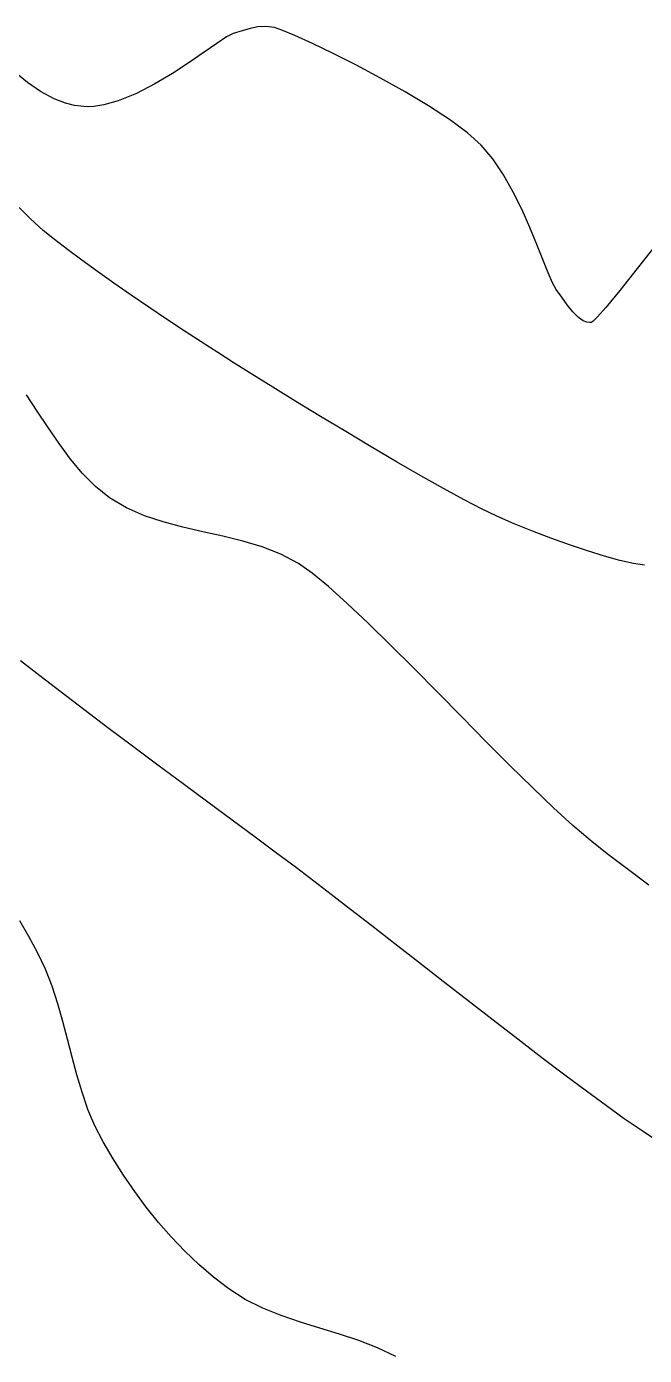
# Model space of a CAD drawing. Header units: feet. Extents: x 26064 to 27719, y 16802 to 28989.
# Drawn here: x 26507.6 to 26546.1, y 17621.1 to 17704 of the extents above; entities that cross this region are included whole.
import ezdxf

# ---------------------------------------------------------------- set-up
doc = ezdxf.new("R2010")
doc.units = ezdxf.units.FT
doc.header["$LTSCALE"] = 50
doc.header["$MEASUREMENT"] = 0
doc.linetypes.add('HIDDEN', pattern=[0.375, 0.25, -0.125])
doc.linetypes.add('HIDN25', pattern=[0.0938, 0.0625, -0.0313])
doc.layers.add('CONT-MJR', color=160, linetype='HIDDEN')
doc.layers.add('CONT-MNR', color=55, linetype='HIDN25')

msp = doc.modelspace()

# ---------------------------------------------------------------- linework, layer by layer
at = {"layer": 'CONT-MJR', "color": 7}
for p, q in [((26507.73866, 17647.20333, 630), (26507.16465, 17648.18384, 630)), ((26508.2824, 17646.20048, 630), (26507.73866, 17647.20333, 630)), ((26508.76789, 17645.16723, 630), (26508.2824, 17646.20048, 630)), ((26509.17971, 17644.10213, 630), (26508.76789, 17645.16723, 630)), ((26509.53478, 17643.01314, 630), (26509.17971, 17644.10213, 630)), ((26509.85001, 17641.90827, 630), (26509.53478, 17643.01314, 630)), ((26510.14233, 17640.7955, 630), (26509.85001, 17641.90827, 630)), ((26510.42865, 17639.68283, 630), (26510.14233, 17640.7955, 630)), ((26510.72589, 17638.57824, 630), (26510.42865, 17639.68283, 630)), ((26511.05097, 17637.48972, 630), (26510.72589, 17638.57824, 630)), ((26511.4208, 17636.42526, 630), (26511.05097, 17637.48972, 630)), ((26511.85231, 17635.39285, 630), (26511.4208, 17636.42526, 630)), ((26512.3624, 17634.40048, 630), (26511.85231, 17635.39285, 630)), ((26512.98804, 17633.34413, 630), (26512.3624, 17634.40048, 630)), ((26513.64488, 17632.31043, 630), (26512.98804, 17633.34413, 630)), ((26514.33443, 17631.30241, 630), (26513.64488, 17632.31043, 630)), ((26515.05817, 17630.32311, 630), (26514.33443, 17631.30241, 630)), ((26515.8176, 17629.37556, 630), (26515.05817, 17630.32311, 630)), ((26516.61422, 17628.46281, 630), (26515.8176, 17629.37556, 630)), ((26517.44951, 17627.58789, 630), (26516.61422, 17628.46281, 630)), ((26518.32498, 17626.75383, 630), (26517.44951, 17627.58789, 630)), ((26519.24211, 17625.96368, 630), (26518.32498, 17626.75383, 630)), ((26520.2024, 17625.22048, 630), (26519.24211, 17625.96368, 630)), ((26521.22635, 17624.56558, 630), (26520.2024, 17625.22048, 630)), ((26522.3223, 17624.02041, 630), (26521.22635, 17624.56558, 630)), ((26523.4735, 17623.55805, 630), (26522.3223, 17624.02041, 630)), ((26524.66321, 17623.15161, 630), (26523.4735, 17623.55805, 630)), ((26525.87468, 17622.77417, 630), (26524.66321, 17623.15161, 630)), ((26527.09117, 17622.39884, 630), (26525.87468, 17622.77417, 630)), ((26528.29593, 17621.99871, 630), (26527.09117, 17622.39884, 630)), ((26529.47222, 17621.54688, 630), (26528.29593, 17621.99871, 630)), ((26530.60329, 17621.01643, 630), (26529.47222, 17621.54688, 630))]:
    msp.add_line(p, q, dxfattribs=at)
at = {"layer": 'CONT-MNR', "color": 7, "extrusion": (0.187881, -0.982192, 0)}
msp.add_line((26522.01205, 17703.94495, 626), (26521.52934, 17703.85262, 626), dxfattribs=at)
at = {"layer": 'CONT-MNR', "color": 7}
for p, q in [((26522.50959, 17703.96972, 626), (26522.01205, 17703.94495, 626)), ((26520.47527, 17703.5386, 626), (26520.06497, 17703.33055, 626)), ((26521.02818, 17703.71105, 626), (26520.47527, 17703.5386, 626)), ((26529.66667, 17700.75508, 626), (26528.15255, 17701.56079, 626)), ((26509.31331, 17699.46217, 626), (26508.46597, 17699.91784, 626)), ((26515.58786, 17700.38864, 626), (26514.44879, 17699.79623, 626)), ((26532.64044, 17699.03046, 626), (26531.18552, 17699.90235, 626)), ((26510.02498, 17699.19329, 626), (26509.31331, 17699.46217, 626)), ((26511.77778, 17698.98311, 626), (26511.3657, 17698.96926, 626)), ((26512.41984, 17699.07874, 626), (26511.77778, 17698.98311, 626)), ((26533.9628, 17698.1673, 626), (26532.64044, 17699.03046, 626)), ((26536.66522, 17695.70963, 626), (26535.93527, 17696.5786, 626)), ((26507.83069, 17691.98055, 627), (26507.14217, 17692.6812, 627)), ((26510.14127, 17690.05962, 627), (26509.33476, 17690.68419, 627)), ((26540.1024, 17688.61277, 626), (26539.77461, 17689.42972, 626)), ((26513.04347, 17687.95842, 627), (26512.01233, 17688.68671, 627)), ((26540.38186, 17687.97784, 626), (26540.1024, 17688.61277, 626)), ((26545.65454, 17688.86844, 626), (26544.57134, 17687.50077, 626)), ((26514.11609, 17687.2156, 627), (26513.04347, 17687.95842, 627)), ((26540.96119, 17687.08787, 626), (26540.61527, 17687.5686, 626)), ((26544.57134, 17687.50077, 626), (26543.70375, 17686.44128, 626)), ((26515.21348, 17686.46826, 627), (26514.11609, 17687.2156, 627)), ((26541.64253, 17686.17599, 626), (26541.30079, 17686.61086, 626)), ((26517.41572, 17685.00013, 627), (26516.31892, 17685.72643, 627)), ((26541.99489, 17685.8217, 626), (26541.64253, 17686.17599, 626)), ((26542.29009, 17685.62212, 626), (26541.99489, 17685.8217, 626)), ((26542.76527, 17685.5086, 626), (26542.68287, 17685.50972, 626)), ((26542.80502, 17685.5197, 626), (26542.76527, 17685.5086, 626)), ((26519.51655, 17683.63416, 627), (26518.48716, 17684.29936, 627)), ((26521.63095, 17682.29618, 627), (26520.47548, 17683.02322, 627)), ((26522.94659, 17681.47678, 627), (26521.63095, 17682.29618, 627)), ((26508.93218, 17678.96156, 628), (26508.26227, 17679.98089, 628)), ((26527.49062, 17678.70176, 627), (26525.91282, 17679.65584, 627)), ((26532.16613, 17675.94987, 627), (26530.65367, 17676.82505, 627)), ((26535.99064, 17673.86188, 627), (26534.87101, 17674.44456, 627)), ((26514.93504, 17673.4561, 628), (26513.81326, 17673.94788, 628)), ((26536.90655, 17673.42416, 627), (26535.99064, 17673.86188, 627)), ((26519.82876, 17672.17642, 628), (26518.57918, 17672.45656, 628)), ((26540.28446, 17672.05618, 627), (26539.12288, 17672.49917, 627)), ((26541.44155, 17671.64083, 627), (26540.28446, 17672.05618, 627)), ((26545.42389, 17670.47549, 627), (26544.58534, 17670.67046, 627)), ((26546.10765, 17670.36306, 627), (26545.42389, 17670.47549, 627)), ((26527.58768, 17667.98493, 628), (26526.41543, 17669.0368, 628)), ((26531.72414, 17663.94608, 628), (26530.26807, 17665.40254, 628)), ((26509.74135, 17662.44143, 629), (26508.41472, 17663.4616, 629)), ((26533.22274, 17662.42883, 628), (26531.72414, 17663.94608, 628)), ((26517.34904, 17656.73497, 629), (26515.77651, 17657.90378, 629)), ((26540.44254, 17655.22687, 628), (26539.12179, 17656.49258, 628)), ((26521.84062, 17653.40155, 629), (26520.40478, 17654.46789, 629)), ((26523.18353, 17652.40132, 629), (26521.84062, 17653.40155, 629)), ((26524.40983, 17651.48315, 629), (26523.18353, 17652.40132, 629)), ((26527.79528, 17648.89574, 629), (26526.57835, 17649.83515, 629)), ((26530.54419, 17646.75836, 629), (26529.12458, 17647.8638, 629)), ((26535.12437, 17643.19107, 629), (26533.56614, 17644.40299, 629)), ((26544.85583, 17635.84303, 629), (26543.74601, 17636.63803, 629)), ((26546.03085, 17635.0336, 629), (26544.85583, 17635.84303, 629)), ((26547.44817, 17634.08567, 629), (26546.03085, 17635.0336, 629))]:
    msp.add_line(p, q, dxfattribs=at)
at = {"layer": 'CONT-MNR', "color": 7, "extrusion": (-0.111325, -0.993784, 0)}
msp.add_line((26523.05527, 17703.9086, 626), (26522.50959, 17703.96972, 626), dxfattribs=at)
at = {"layer": 'CONT-MNR', "color": 7, "extrusion": (-0.314256, -0.949338, 0)}
msp.add_line((26523.51614, 17703.75604, 626), (26523.05527, 17703.9086, 626), dxfattribs=at)
at = {"layer": 'CONT-MNR', "color": 7, "extrusion": (0.549542, -0.835466, 0)}
msp.add_line((26520.06497, 17703.33055, 626), (26519.44697, 17702.92405, 626), dxfattribs=at)
at = {"layer": 'CONT-MNR', "color": 7, "extrusion": (0.271836, -0.962344, 0)}
msp.add_line((26521.52934, 17703.85262, 626), (26521.02818, 17703.71105, 626), dxfattribs=at)
at = {"layer": 'CONT-MNR', "color": 7, "extrusion": (0.386487, 0.922295, 0)}
msp.add_line((26524.32495, 17703.41711, 626), (26523.51614, 17703.75604, 626), dxfattribs=at)
at = {"layer": 'CONT-MNR', "color": 7, "extrusion": (0.415769, 0.90947, 0)}
msp.add_line((26525.41304, 17702.91968, 626), (26524.32495, 17703.41711, 626), dxfattribs=at)
at = {"layer": 'CONT-MNR', "color": 7, "extrusion": (0.568222, -0.822875, 0)}
msp.add_line((26518.65576, 17702.37285, 626), (26517.72584, 17701.73071, 626), dxfattribs=at)
at = {"layer": 'CONT-MNR', "color": 7, "extrusion": (0.571619, -0.820519, 0)}
msp.add_line((26519.44697, 17702.92405, 626), (26518.65576, 17702.37285, 626), dxfattribs=at)
at = {"layer": 'CONT-MNR', "color": 7, "extrusion": (-0.435355, -0.900259, 0)}
msp.add_line((26526.71179, 17702.29162, 626), (26525.41304, 17702.91968, 626), dxfattribs=at)
at = {"layer": 'CONT-MNR', "color": 7, "extrusion": (-0.452377, -0.891827, 0)}
msp.add_line((26528.15255, 17701.56079, 626), (26526.71179, 17702.29162, 626), dxfattribs=at)
at = {"layer": 'CONT-MNR', "color": 7, "extrusion": (-0.549036, 0.835798, 0)}
msp.add_line((26517.72584, 17701.73071, 626), (26516.6917, 17701.05139, 626), dxfattribs=at)
at = {"layer": 'CONT-MNR', "color": 7, "extrusion": (-0.635024, -0.772492, 0)}
msp.add_line((26507.65281, 17700.48364, 626), (26506.86015, 17701.13525, 626), dxfattribs=at)
at = {"layer": 'CONT-MNR', "color": 7, "extrusion": (-0.514745, 0.857343, 0)}
msp.add_line((26516.6917, 17701.05139, 626), (26515.58786, 17700.38864, 626), dxfattribs=at)
at = {"layer": 'CONT-MNR', "color": 7, "extrusion": (-0.489556, -0.871972, 0)}
msp.add_line((26531.18552, 17699.90235, 626), (26529.66667, 17700.75508, 626), dxfattribs=at)
at = {"layer": 'CONT-MNR', "color": 7, "extrusion": (0.571151, 0.820845, 0)}
msp.add_line((26508.46597, 17699.91784, 626), (26507.65281, 17700.48364, 626), dxfattribs=at)
at = {"layer": 'CONT-MNR', "color": 7, "extrusion": (0.380051, -0.924965, 0)}
msp.add_line((26514.44879, 17699.79623, 626), (26513.30901, 17699.32792, 626), dxfattribs=at)
at = {"layer": 'CONT-MNR', "color": 7, "extrusion": (-0.239533, -0.970888, 0)}
msp.add_line((26510.58306, 17699.05561, 626), (26510.02498, 17699.19329, 626), dxfattribs=at)
at = {"layer": 'CONT-MNR', "color": 7, "extrusion": (-0.149886, -0.988703, 0)}
msp.add_line((26510.96834, 17698.9972, 626), (26510.58306, 17699.05561, 626), dxfattribs=at)
at = {"layer": 'CONT-MNR', "color": 7, "extrusion": (-0.094052, -0.995567, 0)}
msp.add_line((26511.16527, 17698.9786, 626), (26510.96834, 17698.9972, 626), dxfattribs=at)
at = {"layer": 'CONT-MNR', "color": 7, "extrusion": (-0.046541, -0.998916, 0)}
msp.add_line((26511.3657, 17698.96926, 626), (26511.16527, 17698.9786, 626), dxfattribs=at)
at = {"layer": 'CONT-MNR', "color": 7, "extrusion": (-0.269845, 0.962904, 0)}
msp.add_line((26513.30901, 17699.32792, 626), (26512.41984, 17699.07874, 626), dxfattribs=at)
at = {"layer": 'CONT-MNR', "color": 7, "extrusion": (-0.593415, -0.804897, 0)}
msp.add_line((26535.08396, 17697.34072, 626), (26533.9628, 17698.1673, 626), dxfattribs=at)
at = {"layer": 'CONT-MNR', "color": 7, "extrusion": (-0.667002, -0.745056, 0)}
msp.add_line((26535.93527, 17696.5786, 626), (26535.08396, 17697.34072, 626), dxfattribs=at)
at = {"layer": 'CONT-MNR', "color": 7, "extrusion": (0.830501, 0.557017, 0)}
msp.add_line((26537.33088, 17694.71714, 626), (26536.66522, 17695.70963, 626), dxfattribs=at)
at = {"layer": 'CONT-MNR', "color": 7, "extrusion": (0.871418, 0.490541, 0)}
msp.add_line((26537.93452, 17693.64479, 626), (26537.33088, 17694.71714, 626), dxfattribs=at)
at = {"layer": 'CONT-MNR', "color": 7, "extrusion": (0.897759, 0.440486, 0)}
msp.add_line((26538.47844, 17692.53623, 626), (26537.93452, 17693.64479, 626), dxfattribs=at)
at = {"layer": 'CONT-MNR', "color": 7, "extrusion": (0.914711, 0.404108, 0)}
msp.add_line((26538.96491, 17691.43509, 626), (26538.47844, 17692.53623, 626), dxfattribs=at)
at = {"layer": 'CONT-MNR', "color": 7, "extrusion": (-0.669528, -0.742787, 0)}
msp.add_line((26508.63655, 17691.25416, 627), (26507.83069, 17691.98055, 627), dxfattribs=at)
at = {"layer": 'CONT-MNR', "color": 7, "extrusion": (-0.632378, -0.77466, 0)}
msp.add_line((26509.33476, 17690.68419, 627), (26508.63655, 17691.25416, 627), dxfattribs=at)
at = {"layer": 'CONT-MNR', "color": 7, "extrusion": (0.925012, 0.379937, 0)}
msp.add_line((26539.39621, 17690.38504, 626), (26538.96491, 17691.43509, 626), dxfattribs=at)
at = {"layer": 'CONT-MNR', "color": 7, "extrusion": (-0.597483, -0.801882, 0)}
msp.add_line((26511.03936, 17689.39045, 627), (26510.14127, 17690.05962, 627), dxfattribs=at)
at = {"layer": 'CONT-MNR', "color": 7, "extrusion": (0.929722, 0.368263, 0)}
msp.add_line((26539.77461, 17689.42972, 626), (26539.39621, 17690.38504, 626), dxfattribs=at)
at = {"layer": 'CONT-MNR', "color": 7, "extrusion": (0.787264, -0.616617, 0)}
msp.add_line((26546.91588, 17690.47885, 626), (26545.65454, 17688.86844, 626), dxfattribs=at)
at = {"layer": 'CONT-MNR', "color": 7, "extrusion": (0.586058, 0.810269, 0)}
msp.add_line((26512.01233, 17688.68671, 627), (26511.03936, 17689.39045, 627), dxfattribs=at)
at = {"layer": 'CONT-MNR', "color": 7, "extrusion": (0.868654, 0.495419, 0)}
msp.add_line((26540.61527, 17687.5686, 626), (26540.38186, 17687.97784, 626), dxfattribs=at)
at = {"layer": 'CONT-MNR', "color": 7, "extrusion": (0.814639, 0.579968, 0)}
msp.add_line((26541.30079, 17686.61086, 626), (26540.96119, 17687.08787, 626), dxfattribs=at)
at = {"layer": 'CONT-MNR', "color": 7, "extrusion": (-0.557229, -0.830359, 0)}
msp.add_line((26516.31892, 17685.72643, 627), (26515.21348, 17686.46826, 627), dxfattribs=at)
at = {"layer": 'CONT-MNR', "color": 7, "extrusion": (0.696027, -0.718016, 0)}
msp.add_line((26543.1901, 17685.85956, 626), (26542.92269, 17685.60034, 626), dxfattribs=at)
at = {"layer": 'CONT-MNR', "color": 7, "extrusion": (0.749603, -0.661887, 0)}
msp.add_line((26543.70375, 17686.44128, 626), (26543.1901, 17685.85956, 626), dxfattribs=at)
at = {"layer": 'CONT-MNR', "color": 7, "extrusion": (-0.54736, -0.836897, 0)}
msp.add_line((26518.48716, 17684.29936, 627), (26517.41572, 17685.00013, 627), dxfattribs=at)
at = {"layer": 'CONT-MNR', "color": 7, "extrusion": (-0.354158, -0.935186, 0)}
msp.add_line((26542.52212, 17685.53425, 626), (26542.29009, 17685.62212, 626), dxfattribs=at)
at = {"layer": 'CONT-MNR', "color": 7, "extrusion": (-0.150829, -0.98856, 0)}
msp.add_line((26542.68287, 17685.50972, 626), (26542.52212, 17685.53425, 626), dxfattribs=at)
at = {"layer": 'CONT-MNR', "color": 7, "extrusion": (0.565313, -0.824876, 0)}
msp.add_line((26542.92269, 17685.60034, 626), (26542.80502, 17685.5197, 626), dxfattribs=at)
at = {"layer": 'CONT-MNR', "color": 7, "extrusion": (-0.537328, -0.843373, 0)}
msp.add_line((26520.47548, 17683.02322, 627), (26519.51655, 17683.63416, 627), dxfattribs=at)
at = {"layer": 'CONT-MNR', "color": 7, "extrusion": (0.834056, 0.55168, 0)}
msp.add_line((26508.26227, 17679.98089, 628), (26507.59497, 17680.98974, 628), dxfattribs=at)
at = {"layer": 'CONT-MNR', "color": 7, "extrusion": (-0.525053, -0.85107, 0)}
msp.add_line((26524.38601, 17680.58876, 627), (26522.94659, 17681.47678, 627), dxfattribs=at)
at = {"layer": 'CONT-MNR', "color": 7, "extrusion": (-0.521397, -0.853314, 0)}
msp.add_line((26525.91282, 17679.65584, 627), (26524.38601, 17680.58876, 627), dxfattribs=at)
at = {"layer": 'CONT-MNR', "color": 7, "extrusion": (0.826244, 0.563313, 0)}
msp.add_line((26509.61744, 17677.95644, 628), (26508.93218, 17678.96156, 628), dxfattribs=at)
at = {"layer": 'CONT-MNR', "color": 7, "extrusion": (-0.512934, -0.858428, 0)}
msp.add_line((26529.08303, 17677.75025, 627), (26527.49062, 17678.70176, 627), dxfattribs=at)
at = {"layer": 'CONT-MNR', "color": 7, "extrusion": (0.804495, 0.59396, 0)}
msp.add_line((26510.33081, 17676.99021, 628), (26509.61744, 17677.95644, 628), dxfattribs=at)
at = {"layer": 'CONT-MNR', "color": 7, "extrusion": (0.507552, 0.861621, 0)}
msp.add_line((26530.65367, 17676.82505, 627), (26529.08303, 17677.75025, 627), dxfattribs=at)
at = {"layer": 'CONT-MNR', "color": 7, "extrusion": (0.767382, 0.64119, 0)}
msp.add_line((26511.08502, 17676.08756, 628), (26510.33081, 17676.99021, 628), dxfattribs=at)
at = {"layer": 'CONT-MNR', "color": 7, "extrusion": (0.709971, 0.704231, 0)}
msp.add_line((26511.89283, 17675.27317, 628), (26511.08502, 17676.08756, 628), dxfattribs=at)
at = {"layer": 'CONT-MNR', "color": 7, "extrusion": (-0.492048, -0.870568, 0)}
msp.add_line((26533.58404, 17675.14847, 627), (26532.16613, 17675.94987, 627), dxfattribs=at)
at = {"layer": 'CONT-MNR', "color": 7, "extrusion": (-0.625855, -0.77994, 0)}
msp.add_line((26512.76698, 17674.57172, 628), (26511.89283, 17675.27317, 628), dxfattribs=at)
at = {"layer": 'CONT-MNR', "color": 7, "extrusion": (0.479864, 0.877343, 0)}
msp.add_line((26534.87101, 17674.44456, 627), (26533.58404, 17675.14847, 627), dxfattribs=at)
at = {"layer": 'CONT-MNR', "color": 7, "extrusion": (-0.512123, -0.858912, 0)}
msp.add_line((26513.81326, 17673.94788, 628), (26512.76698, 17674.57172, 628), dxfattribs=at)
at = {"layer": 'CONT-MNR', "color": 7, "extrusion": (-0.314838, -0.949145, 0)}
msp.add_line((26516.1149, 17673.06474, 628), (26514.93504, 17673.4561, 628), dxfattribs=at)
at = {"layer": 'CONT-MNR', "color": 7, "extrusion": (-0.395596, -0.918425, 0)}
msp.add_line((26537.98689, 17672.95883, 627), (26536.90655, 17673.42416, 627), dxfattribs=at)
at = {"layer": 'CONT-MNR', "color": 7, "extrusion": (0.255558, 0.966794, 0)}
msp.add_line((26517.33542, 17672.74211, 628), (26516.1149, 17673.06474, 628), dxfattribs=at)
at = {"layer": 'CONT-MNR', "color": 7, "extrusion": (-0.223764, -0.974643, 0)}
msp.add_line((26518.57918, 17672.45656, 628), (26517.33542, 17672.74211, 628), dxfattribs=at)
at = {"layer": 'CONT-MNR', "color": 7, "extrusion": (-0.375087, -0.926989, 0)}
msp.add_line((26539.12288, 17672.49917, 627), (26537.98689, 17672.95883, 627), dxfattribs=at)
at = {"layer": 'CONT-MNR', "color": 7, "extrusion": (-0.240241, -0.970713, 0)}
msp.add_line((26521.06676, 17671.87003, 628), (26519.82876, 17672.17642, 628), dxfattribs=at)
at = {"layer": 'CONT-MNR', "color": 7, "extrusion": (0.288518, 0.957474, 0)}
msp.add_line((26522.27574, 17671.50573, 628), (26521.06676, 17671.87003, 628), dxfattribs=at)
at = {"layer": 'CONT-MNR', "color": 7, "extrusion": (-0.318156, -0.948038, 0)}
msp.add_line((26542.5641, 17671.26411, 627), (26541.44155, 17671.64083, 627), dxfattribs=at)
at = {"layer": 'CONT-MNR', "color": 7, "extrusion": (-0.363687, -0.931521, 0)}
msp.add_line((26523.43828, 17671.05184, 628), (26522.27574, 17671.50573, 628), dxfattribs=at)
at = {"layer": 'CONT-MNR', "color": 7, "extrusion": (-0.463767, -0.885957, 0)}
msp.add_line((26524.53698, 17670.47672, 628), (26523.43828, 17671.05184, 628), dxfattribs=at)
at = {"layer": 'CONT-MNR', "color": 7, "extrusion": (0.295402, 0.955373, 0)}
msp.add_line((26543.62205, 17670.93699, 627), (26542.5641, 17671.26411, 627), dxfattribs=at)
at = {"layer": 'CONT-MNR', "color": 7, "extrusion": (-0.266674, -0.963787, 0)}
msp.add_line((26544.58534, 17670.67046, 627), (26543.62205, 17670.93699, 627), dxfattribs=at)
at = {"layer": 'CONT-MNR', "color": 7, "extrusion": (-0.573441, -0.819247, 0)}
msp.add_line((26525.38985, 17669.87974, 628), (26524.53698, 17670.47672, 628), dxfattribs=at)
at = {"layer": 'CONT-MNR', "color": 7, "extrusion": (-0.634964, -0.772541, 0)}
msp.add_line((26526.41543, 17669.0368, 628), (26525.38985, 17669.87974, 628), dxfattribs=at)
at = {"layer": 'CONT-MNR', "color": 7, "extrusion": (-0.687425, -0.726255, 0)}
msp.add_line((26528.88057, 17666.76117, 628), (26527.58768, 17667.98493, 628), dxfattribs=at)
at = {"layer": 'CONT-MNR', "color": 7, "extrusion": (0.699635, 0.714501, 0)}
msp.add_line((26530.26807, 17665.40254, 628), (26528.88057, 17666.76117, 628), dxfattribs=at)
at = {"layer": 'CONT-MNR', "color": 7, "extrusion": (-0.615653, -0.788017, 0)}
msp.add_line((26508.41472, 17663.4616, 629), (26507.20832, 17664.40412, 629), dxfattribs=at)
at = {"layer": 'CONT-MNR', "color": 7, "extrusion": (-0.605161, -0.796103, 0)}
msp.add_line((26511.16453, 17661.3596, 629), (26509.74135, 17662.44143, 629), dxfattribs=at)
at = {"layer": 'CONT-MNR', "color": 7, "extrusion": (0.713076, 0.701087, 0)}
msp.add_line((26534.73784, 17660.88782, 628), (26533.22274, 17662.42883, 628), dxfattribs=at)
at = {"layer": 'CONT-MNR', "color": 7, "extrusion": (-0.601878, -0.798588, 0)}
msp.add_line((26512.66058, 17660.23206, 629), (26511.16453, 17661.3596, 629), dxfattribs=at)
at = {"layer": 'CONT-MNR', "color": 7, "extrusion": (0.712256, 0.70192, 0)}
msp.add_line((26536.24341, 17659.36009, 628), (26534.73784, 17660.88782, 628), dxfattribs=at)
at = {"layer": 'CONT-MNR', "color": 7, "extrusion": (-0.599452, -0.800411, 0)}
msp.add_line((26514.2058, 17659.0748, 629), (26512.66058, 17660.23206, 629), dxfattribs=at)
at = {"layer": 'CONT-MNR', "color": 7, "extrusion": (0.708887, 0.705322, 0)}
msp.add_line((26537.7134, 17657.88266, 628), (26536.24341, 17659.36009, 628), dxfattribs=at)
at = {"layer": 'CONT-MNR', "color": 7, "extrusion": (0.597705, 0.801716, 0)}
msp.add_line((26515.77651, 17657.90378, 629), (26514.2058, 17659.0748, 629), dxfattribs=at)
at = {"layer": 'CONT-MNR', "color": 7, "extrusion": (-0.702466, -0.711717, 0)}
msp.add_line((26539.12179, 17656.49258, 628), (26537.7134, 17657.88266, 628), dxfattribs=at)
at = {"layer": 'CONT-MNR', "color": 7, "extrusion": (0.595893, 0.803064, 0)}
msp.add_line((26518.89969, 17655.58435, 629), (26517.34904, 17656.73497, 629), dxfattribs=at)
at = {"layer": 'CONT-MNR', "color": 7, "extrusion": (0.595773, 0.803153, 0)}
msp.add_line((26520.40478, 17654.46789, 629), (26518.89969, 17655.58435, 629), dxfattribs=at)
at = {"layer": 'CONT-MNR', "color": 7, "extrusion": (-0.674998, -0.73782, 0)}
msp.add_line((26541.64962, 17654.12257, 628), (26540.44254, 17655.22687, 628), dxfattribs=at)
at = {"layer": 'CONT-MNR', "color": 7, "extrusion": (-0.647065, -0.762435, 0)}
msp.add_line((26542.71698, 17653.21672, 628), (26541.64962, 17654.12257, 628), dxfattribs=at)
at = {"layer": 'CONT-MNR', "color": 7, "extrusion": (-0.618353, -0.7859, 0)}
msp.add_line((26543.79264, 17652.37038, 628), (26542.71698, 17653.21672, 628), dxfattribs=at)
at = {"layer": 'CONT-MNR', "color": 7, "extrusion": (0.605744, 0.79566, 0)}
msp.add_line((26545.02536, 17651.4319, 628), (26543.79264, 17652.37038, 628), dxfattribs=at)
at = {"layer": 'CONT-MNR', "color": 7, "extrusion": (0.602641, 0.798012, 0)}
msp.add_line((26525.49583, 17650.66303, 629), (26524.40983, 17651.48315, 629), dxfattribs=at)
at = {"layer": 'CONT-MNR', "color": 7, "extrusion": (-0.595857, -0.803091, 0)}
msp.add_line((26546.39027, 17650.41919, 628), (26545.02536, 17651.4319, 628), dxfattribs=at)
at = {"layer": 'CONT-MNR', "color": 7, "extrusion": (0.607485, 0.794331, 0)}
msp.add_line((26526.57835, 17649.83515, 629), (26525.49583, 17650.66303, 629), dxfattribs=at)
at = {"layer": 'CONT-MNR', "color": 7, "extrusion": (0.613212, 0.789918, 0)}
msp.add_line((26529.12458, 17647.8638, 629), (26527.79528, 17648.89574, 629), dxfattribs=at)
at = {"layer": 'CONT-MNR', "color": 7, "extrusion": (0.614836, 0.788655, 0)}
msp.add_line((26532.03206, 17645.59842, 629), (26530.54419, 17646.75836, 629), dxfattribs=at)
at = {"layer": 'CONT-MNR', "color": 7, "extrusion": (0.614666, 0.788788, 0)}
msp.add_line((26533.56614, 17644.40299, 629), (26532.03206, 17645.59842, 629), dxfattribs=at)
at = {"layer": 'CONT-MNR', "color": 7, "extrusion": (0.612613, 0.790383, 0)}
msp.add_line((26536.6847, 17641.98169, 629), (26535.12437, 17643.19107, 629), dxfattribs=at)
at = {"layer": 'CONT-MNR', "color": 7, "extrusion": (0.61066, 0.791893, 0)}
msp.add_line((26538.22507, 17640.79384, 629), (26536.6847, 17641.98169, 629), dxfattribs=at)
at = {"layer": 'CONT-MNR', "color": 7, "extrusion": (-0.607946, -0.793978, 0)}
msp.add_line((26539.72345, 17639.64654, 629), (26538.22507, 17640.79384, 629), dxfattribs=at)
at = {"layer": 'CONT-MNR', "color": 7, "extrusion": (0.604259, 0.796788, 0)}
msp.add_line((26541.15776, 17638.5588, 629), (26539.72345, 17639.64654, 629), dxfattribs=at)
at = {"layer": 'CONT-MNR', "color": 7, "extrusion": (-0.599247, -0.800564, 0)}
msp.add_line((26542.50597, 17637.54963, 629), (26541.15776, 17638.5588, 629), dxfattribs=at)
at = {"layer": 'CONT-MNR', "color": 7, "extrusion": (0.592305, 0.805713, 0)}
msp.add_line((26543.74601, 17636.63803, 629), (26542.50597, 17637.54963, 629), dxfattribs=at)

doc.saveas('drawing.dxf')
